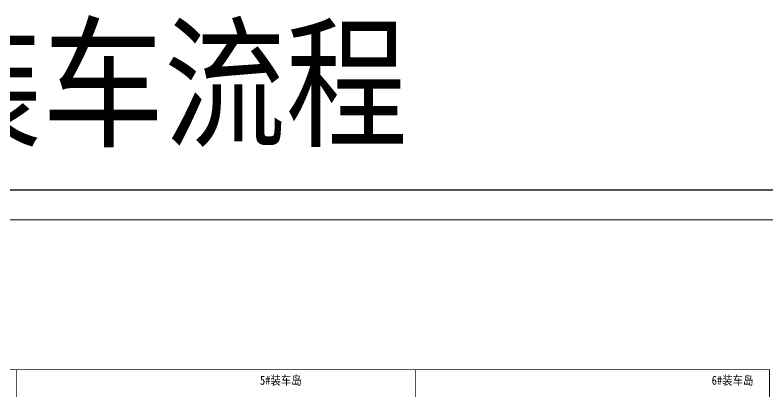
# Model space of a CAD drawing. Header units: millimetres. Extents: x 36820 to 41163, y -3485 to -2358.
# Drawn here: x 40122.4 to 40373.4, y -2542.2 to -2416.5 of the extents above; entities that cross this region are included whole.
import ezdxf

# ---------------------------------------------------------------- set-up
doc = ezdxf.new("R2010")
doc.units = ezdxf.units.MM
doc.header["$LTSCALE"] = 6
doc.linetypes.add('DASHDOT', pattern=[1, 0.5, -0.25, 0, -0.25])
doc.layers.add('bc', color=7, linetype='Continuous')
doc.styles.add('HZ', font='', dxfattribs={"width": 0.8})
doc.styles.add('ST', font='')
doc.styles.get('HZ').set_extended_font_data('NSimSun')
doc.styles.get('ST').set_extended_font_data('SimSun')

msp = doc.modelspace()

# ---------------------------------------------------------------- linework, layer by layer
at = {"linetype": 'DASHDOT', "ltscale": 3, "const_width": 0.24}
for points in [[(40022.456, -2534.844), (40122.886, -2534.844), (40122.886, -2783.22), (40022.456, -2783.22)], [(40122.886, -2534.844), (40255.872, -2534.844), (40255.872, -2783.22), (40122.886, -2783.22)], [(40255.872, -2534.844), (40373.962, -2534.844), (40373.962, -2783.22), (40255.872, -2783.22)]]:
    msp.add_lwpolyline(points, close=True, dxfattribs=at)
at = {"layer": 'bc', "color": 2, "linetype": 'Continuous', "ltscale": 0.13}
msp.add_lwpolyline([(39433.086, -2474.821), (40904.836, -2474.821), (40904.836, -3068.821), (39433.086, -3068.821)], close=True, dxfattribs=at)
msp.add_lwpolyline([(39433.086, -2474.821), (40904.836, -2474.821), (40904.836, -3068.821), (39433.086, -3068.821)], close=True, dxfattribs=at)
msp.add_lwpolyline([(39433.086, -2474.821), (40904.836, -2474.821), (40904.836, -3068.821), (39433.086, -3068.821)], close=True, dxfattribs=at)
at = {"layer": 'bc', "color": 2, "linetype": 'Continuous', "ltscale": 0.13, "const_width": 0.3}
msp.add_lwpolyline([(39458.086, -2484.821), (40894.836, -2484.821), (40894.836, -3058.821), (39458.086, -3058.821)], close=True, dxfattribs=at)
msp.add_lwpolyline([(39458.086, -2484.821), (40894.836, -2484.821), (40894.836, -3058.821), (39458.086, -3058.821)], close=True, dxfattribs=at)
msp.add_lwpolyline([(39458.086, -2484.821), (40894.836, -2484.821), (40894.836, -3058.821), (39458.086, -3058.821)], close=True, dxfattribs=at)

# ---------------------------------------------------------------- texts
at = {"style": 'ST', "width": 0.85}
msp.add_text('汽车装车流程', height=35, dxfattribs=at).set_placement((40009.72, -2456.863))
at = {"lineweight": -3, "style": 'HZ', "width": 0.85}
for s, p in [('5#装车岛', (40204.059, -2539.85)), ('6#装车岛', (40354.705, -2539.85))]:
    msp.add_text(s, height=3, dxfattribs=at).set_placement(p)

doc.saveas('drawing.dxf')
